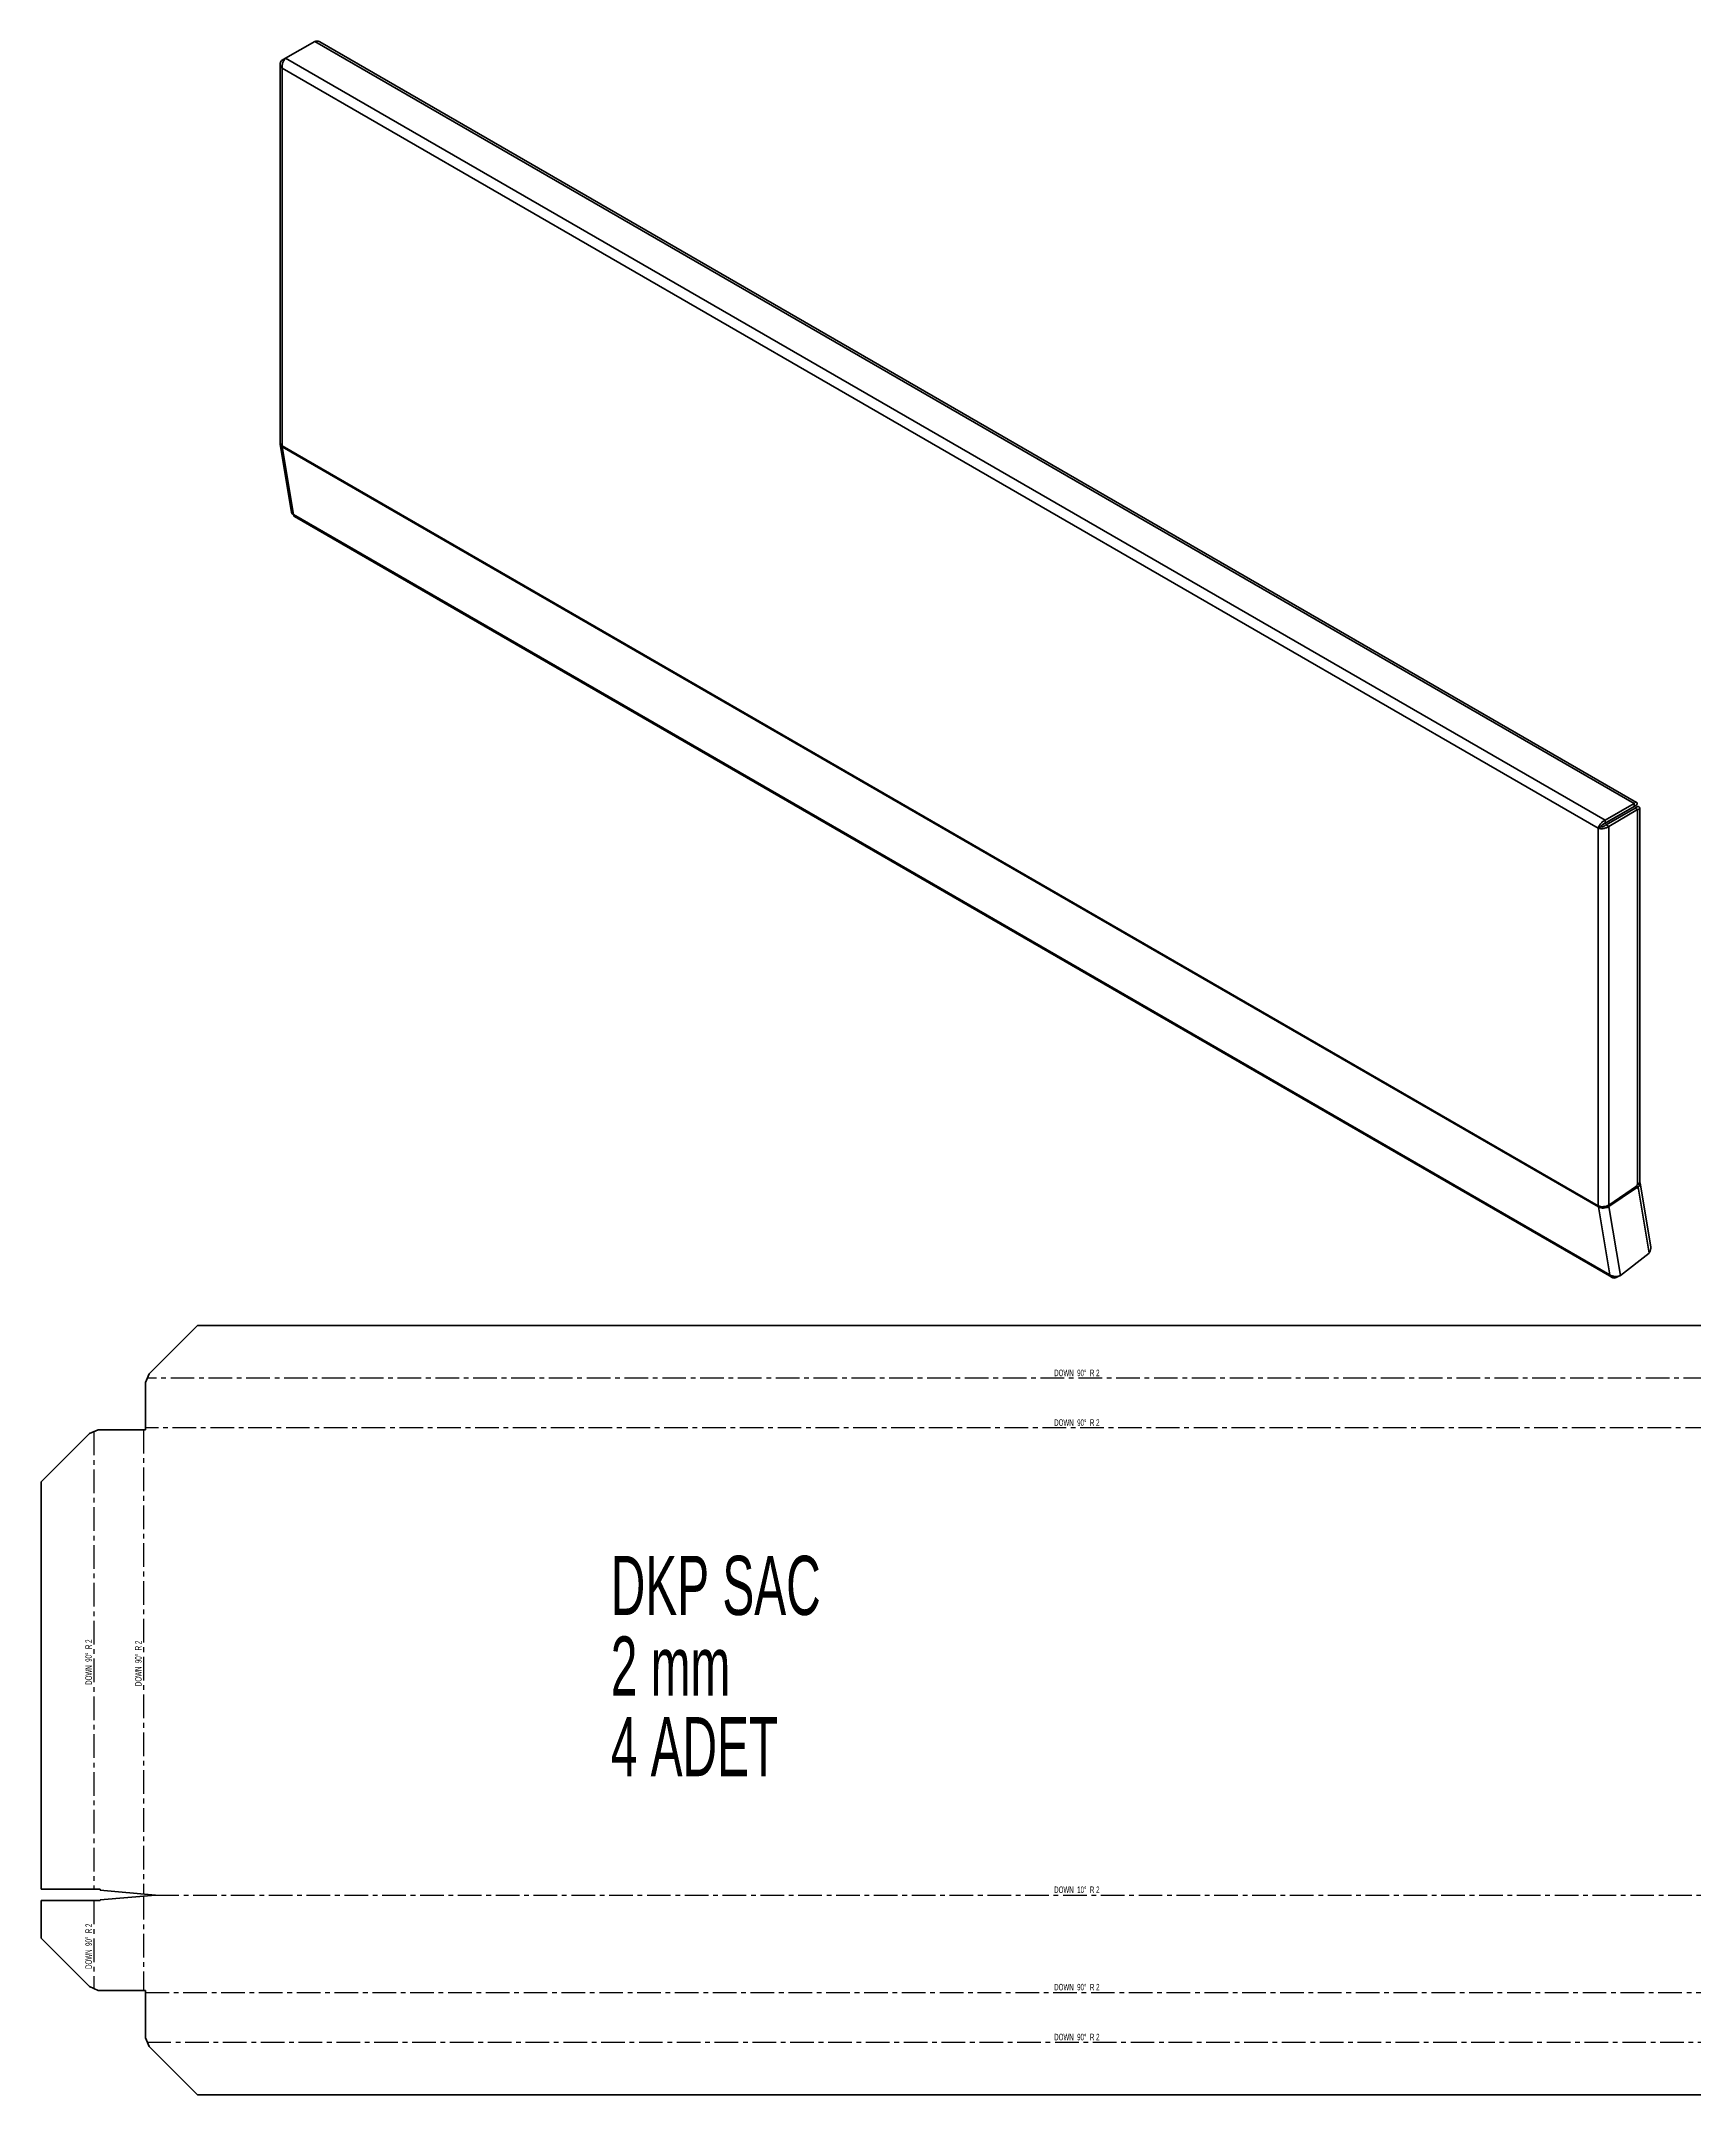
# Model space of a CAD drawing. Header units: millimetres. Extents: x -3180 to -822, y -1119 to 308.
# Drawn here: x -2543 to -1655, y -796 to 308 of the extents above; entities that cross this region are included whole.
import ezdxf

# ---------------------------------------------------------------- set-up
doc = ezdxf.new("R2010")
doc.units = ezdxf.units.MM
doc.linetypes.add('CENTERX2', pattern=[20.32, 12.7, -2.54, 2.54, -2.54])
doc.styles.add('SLDTEXTSTYLE0', font='TXT', dxfattribs={"width": 0.605})
doc.styles.add('SLDTEXTSTYLE1', font='TXT', dxfattribs={"width": 0.5675})

# ---------------------------------------------------------------- blocks, each defined once
blk = doc.blocks.new('SW_NOTE_0')
at = {"color": 0, "linetype": 'Continuous', "lineweight": 0, "char_height": 31.75, "attachment_point": 1, "style": 'SLDTEXTSTYLE0'}
for s, insert in [('DKP SAC', (0, 40.9)), ('2 mm', (0, -2.4)), ('4 ADET', (0, -45.7))]:
    blk.add_mtext(s, dxfattribs=dict(at, insert=insert))

msp = doc.modelspace()

# ---------------------------------------------------------------- linework, layer by layer
at = {"color": 7, "linetype": 'Continuous', "lineweight": 35}
for p, q in [((-2413.9, 297.3), (-2412, 298.4)), ((-2396.4, 307.4), (-2412, 298.4)), ((-1703, -110.8), (-2412, 298.4)), ((-1687.5, -101.9), (-2396.4, 307.4)), ((-1686.2, -101.3), (-2393.7, 307.2)), ((-2415, 295.1), (-2415, 92.1)), ((-2413.1, 296.9), (-2413.9, 297.3)), ((-1706.8, -115.2), (-2413.9, 293)), ((-2413.9, 293), (-2413.9, 90.2)), ((-2415, 91), (-2408.8, 54.4)), ((-2413.9, 90.2), (-1706.8, -318)), ((-2413.8, 89.7), (-1706.7, -318.5)), ((-2413.8, 89.7), (-2407.7, 53.3)), ((-2407.7, 53.3), (-1700.6, -355)), ((-2407.3, 52.2), (-1699.5, -356.4)), ((-1704.6, -113.4), (-1687.5, -103.5)), ((-1704.4, -113.3), (-1687.4, -103.5)), ((-1703, -110.8), (-1687.5, -101.9)), ((-1703, -112.5), (-1687.5, -103.5)), ((-1687, -104.4), (-1702.5, -113.3)), ((-1685.6, -105.2), (-1701.1, -114.2)), ((-1687.5, -103.5), (-1687.5, -101.9)), ((-1686.1, -102.7), (-1687.5, -103.5)), ((-1687.5, -103.5), (-1687.5, -103.5)), ((-1687.3, -103.4), (-1686.1, -102.7)), ((-1685.6, -103.5), (-1687, -104.4)), ((-1687, -104.4), (-1685.6, -105.2)), ((-1685.6, -306.7), (-1685.6, -105.2)), ((-1684.4, -305.1), (-1684.4, -104.4)), ((-1705.4, -114.4), (-1706.8, -115.2)), ((-1706.8, -318), (-1706.8, -115.2)), ((-1704.6, -113.4), (-1704.4, -113.3)), ((-1703, -112.5), (-1703, -110.8)), ((-1702.5, -113.3), (-1701.1, -114.2)), ((-1701.1, -317.6), (-1701.1, -114.2)), ((-1686.3, -307.5), (-1701.1, -317.6)), ((-1701, -318.3), (-1686.2, -308.3)), ((-1686.2, -308.3), (-1686.9, -307.9)), ((-1685.6, -306.7), (-1686.3, -307.1)), ((-1686.3, -307.1), (-1686.3, -307.5)), ((-1686.3, -307.5), (-1685.4, -308)), ((-1686.2, -308.3), (-1686.1, -308.6)), ((-1686.1, -308.6), (-1685.4, -308)), ((-1679.5, -343.4), (-1685.4, -308)), ((-1678.6, -340.3), (-1684.3, -305.7)), ((-1706.2, -318.1), (-1706.7, -318.5)), ((-1700.6, -355), (-1706.7, -318.5)), ((-1701, -318.3), (-1701.8, -317.9)), ((-1694.8, -355.4), (-1701, -318.3)), ((-1694.8, -355.4), (-1679.5, -343.4)), ((-1696.5, -355.8), (-1696.4, -356.2)), ((-1695.7, -355.7), (-1696.4, -356.2)), ((-2485.3, -408.2), (-2459.3, -382.2)), ((-1512.7, -382.2), (-2459.3, -382.2)), ((-2487.3, -412.9), (-2485.3, -408.2)), ((-2487.3, -412.9), (-2487.3, -438.3)), ((-2543.4, -466.3), (-2517.4, -440.3)), ((-2517.4, -440.3), (-2512.7, -438.3)), ((-2487.3, -438.3), (-2512.7, -438.3)), ((-2543.4, -466.3), (-2543.4, -685.1)), ((-2543.4, -685.1), (-2511.7, -685.1)), ((-2543.4, -691.2), (-2543.4, -711.4)), ((-2511.7, -691.2), (-2543.4, -691.2)), ((-2511.7, -685.6), (-2511.7, -685.1)), ((-2482, -688.2), (-2511.7, -685.6)), ((-2511.7, -690.8), (-2482, -688.2)), ((-2511.7, -691.2), (-2511.7, -690.8)), ((-2517.4, -737.4), (-2543.4, -711.4)), ((-2512.7, -739.4), (-2517.4, -737.4)), ((-2512.7, -739.4), (-2487.3, -739.4)), ((-2487.3, -739.4), (-2487.3, -764.8)), ((-2485.3, -769.5), (-2487.3, -764.8)), ((-2459.3, -795.5), (-2485.3, -769.5)), ((-2459.3, -795.5), (-1512.7, -795.5))]:
    msp.add_line(p, q, dxfattribs=at)
at = {"color": 7, "linetype": 'CENTERX2'}
for p, q in [((-1485.7, -410.5), (-2486.3, -410.5)), ((-2515, -439.3), (-2515, -685.1)), ((-2488.3, -438.3), (-2488.3, -687.6)), ((-1484.7, -437.2), (-2487.3, -437.2)), ((-2515, -691.2), (-2515, -738.4)), ((-2488.3, -688.7), (-2488.3, -739.4)), ((-2482, -688.2), (-1490, -688.2)), ((-2487.3, -740.5), (-1484.7, -740.5)), ((-2486.3, -767.2), (-1485.7, -767.2))]:
    msp.add_line(p, q, dxfattribs=at)
at = {"color": 7, "linetype": 'Continuous', "lineweight": 35}
for centre, radius, start, end in [((-2410.6, 90.2), 3.29, 179.7859, 189.2741), ((-1686.4, -304.9), 2.01, 294.3747, 354.3052), ((-1686.7, -306.1), 2.33, 301.3504, 15.9505), ((-1703.5, -318), 3.29, 179.7859, 189.2741)]:
    msp.add_arc(centre, radius, start, end, dxfattribs=at)
for points, knots in [([(-2413.9, 293), (-2413.9, 293.2), (-2413.9, 293.5), (-2413.9, 294), (-2413.9, 294.2), (-2413.9, 294.8), (-2413.8, 295), (-2413.7, 295.5), (-2413.6, 295.8), (-2413.4, 296.3), (-2413.3, 296.5), (-2413.1, 297), (-2412.9, 297.2), (-2412.5, 297.8), (-2412.3, 298.2), (-2412, 298.4)], [0, 0, 0, 0, 0.125, 0.125, 0.25, 0.25, 0.375, 0.375, 0.5, 0.5, 0.625, 0.625, 0.75, 0.75, 1, 1, 1, 1]), ([(-2396.4, 307.4), (-2396, 307.5), (-2395.1, 307.6), (-2394.2, 307.5), (-2393.8, 307.2), (-2393.7, 307.1)], [0, 0, 0, 0, 0.451105, 0.90229, 1, 1, 1, 1]), ([(-2413.9, 297.3), (-2414.1, 297.2), (-2414.2, 297), (-2414.5, 296.7), (-2414.6, 296.5), (-2414.8, 296.1), (-2414.9, 295.9), (-2415, 295.5), (-2415, 295.3), (-2415, 295), (-2415, 294.8), (-2414.9, 294.4), (-2414.8, 294.2), (-2414.5, 293.6), (-2414.2, 293.3), (-2413.9, 293)], [0, 0, 0, 0, 0.125, 0.125, 0.25, 0.25, 0.375, 0.375, 0.5, 0.5, 0.625, 0.625, 0.75, 0.75, 1, 1, 1, 1]), ([(-2413.9, 90.2), (-2414.2, 90.5), (-2414.5, 90.8), (-2414.9, 91.4), (-2415, 91.7), (-2415, 92.1)], [0, 0, 0, 0, 0.5, 0.5, 1, 1, 1, 1]), ([(-2414.9, 91.6), (-2414.9, 91.5), (-2415.1, 91.1), (-2414.8, 90.3), (-2414.1, 89.9), (-2413.8, 89.7)], [0, 0, 0, 0, 0.127855, 0.563928, 1, 1, 1, 1]), ([(-2407.7, 53.3), (-2408, 53.4), (-2408.6, 53.7), (-2408.7, 54.1), (-2408.8, 54.4)], [0, 0, 0, 0, 0.505375, 1, 1, 1, 1]), ([(-2407.3, 52.2), (-2407.3, 52.2), (-2407.5, 52.3), (-2407.7, 52.7), (-2407.7, 53.1), (-2407.7, 53.3)], [0, 0, 0, 0, 0.119836, 0.683411, 1, 1, 1, 1]), ([(-1686.1, -102.7), (-1686, -102.5), (-1686, -102.3), (-1685.9, -102), (-1685.9, -101.9), (-1685.9, -101.6), (-1686, -101.5), (-1686, -101.4), (-1686.1, -101.3), (-1686.2, -101.2), (-1686.3, -101.2), (-1686.5, -101.2), (-1686.6, -101.2), (-1686.8, -101.3), (-1687, -101.4), (-1687.2, -101.6), (-1687.3, -101.7), (-1687.5, -101.9)], [0, 0, 0, 0, 0.125, 0.125, 0.25, 0.25, 0.375, 0.375, 0.5, 0.5, 0.625, 0.625, 0.75, 0.75, 0.875, 0.875, 1, 1, 1, 1]), ([(-1687.2, -103), (-1687.2, -103), (-1687.2, -102.9), (-1687.3, -103.1), (-1687.4, -103.4), (-1687.5, -103.5)], [0, 0, 0, 0, 0.058367, 0.568269, 1, 1, 1, 1]), ([(-1687, -104.4), (-1686.8, -104.4), (-1686.4, -104.4), (-1686.4, -104.4), (-1686.4, -104.4)], [0, 0, 0, 0, 0.548542, 1, 1, 1, 1]), ([(-1685.6, -105.2), (-1685.4, -105.1), (-1685.2, -105.1), (-1684.9, -105), (-1684.8, -104.9), (-1684.6, -104.8), (-1684.5, -104.7), (-1684.4, -104.5), (-1684.4, -104.4), (-1684.4, -104.3), (-1684.4, -104.2), (-1684.5, -104), (-1684.6, -104), (-1684.8, -103.8), (-1684.9, -103.8), (-1685.2, -103.6), (-1685.4, -103.6), (-1685.6, -103.5)], [0, 0, 0, 0, 0.125, 0.125, 0.25, 0.25, 0.375, 0.375, 0.5, 0.5, 0.625, 0.625, 0.75, 0.75, 0.875, 0.875, 1, 1, 1, 1]), ([(-1703, -110.8), (-1703.2, -110.9), (-1703.5, -111), (-1703.9, -111.3), (-1704.1, -111.4), (-1704.5, -111.7), (-1704.7, -111.9), (-1705.1, -112.3), (-1705.3, -112.5), (-1705.6, -112.9), (-1705.8, -113.1), (-1706.1, -113.5), (-1706.2, -113.8), (-1706.5, -114.4), (-1706.7, -114.8), (-1706.8, -115.2)], [0, 0, 0, 0, 0.125, 0.125, 0.25, 0.25, 0.375, 0.375, 0.5, 0.5, 0.625, 0.625, 0.75, 0.75, 1, 1, 1, 1]), ([(-1706.8, -115.2), (-1706.6, -115.3), (-1706.4, -115.3), (-1705.9, -115.4), (-1705.7, -115.4), (-1705.2, -115.5), (-1705, -115.5), (-1704.5, -115.4), (-1704.2, -115.4), (-1703.7, -115.3), (-1703.4, -115.3), (-1702.9, -115.1), (-1702.6, -115), (-1701.9, -114.7), (-1701.5, -114.5), (-1701.1, -114.2)], [0, 0, 0, 0, 0.125, 0.125, 0.25, 0.25, 0.375, 0.375, 0.5, 0.5, 0.625, 0.625, 0.75, 0.75, 1, 1, 1, 1]), ([(-1703, -112.5), (-1703.3, -112.5), (-1703.5, -112.6), (-1703.9, -112.9), (-1704, -112.9), (-1704.3, -113.1), (-1704.4, -113.2), (-1704.6, -113.4), (-1704.7, -113.5), (-1704.9, -113.6), (-1704.9, -113.7), (-1705.1, -113.9), (-1705.2, -114), (-1705.3, -114.2), (-1705.3, -114.3), (-1705.4, -114.4)], [0, 0, 0, 0, 0.25, 0.25, 0.375, 0.375, 0.5, 0.5, 0.625, 0.625, 0.75, 0.75, 0.875, 0.875, 1, 1, 1, 1]), ([(-1705.4, -114.4), (-1705.2, -114.4), (-1704.9, -114.4), (-1704.6, -114.4), (-1704.5, -114.4), (-1704.2, -114.3), (-1704.1, -114.3), (-1703.8, -114.2), (-1703.7, -114.1), (-1703.4, -114), (-1703.3, -113.9), (-1703.1, -113.8), (-1702.9, -113.7), (-1702.7, -113.5), (-1702.6, -113.4), (-1702.5, -113.3)], [0, 0, 0, 0, 0.25, 0.25, 0.375, 0.375, 0.5, 0.5, 0.625, 0.625, 0.75, 0.75, 0.875, 0.875, 1, 1, 1, 1]), ([(-1701.1, -317.6), (-1701.5, -317.8), (-1701.9, -318), (-1702.9, -318.3), (-1703.4, -318.4), (-1704.5, -318.5), (-1705, -318.5), (-1706, -318.3), (-1706.4, -318.2), (-1706.8, -318)], [0, 0, 0, 0, 0.25, 0.25, 0.5, 0.5, 0.75, 0.75, 1, 1, 1, 1]), ([(-1706.7, -318.5), (-1706.3, -318.8), (-1705.9, -318.9), (-1704.9, -319.2), (-1704.4, -319.2), (-1703.4, -319.2), (-1702.8, -319.1), (-1701.9, -318.8), (-1701.4, -318.6), (-1701, -318.3)], [0, 0, 0, 0, 0.25, 0.25, 0.5, 0.5, 0.75, 0.75, 1, 1, 1, 1]), ([(-1678.6, -340.3), (-1678.6, -340.3), (-1678.4, -340.7), (-1678.6, -341.7), (-1679, -342.7), (-1679.4, -343.2), (-1679.5, -343.4)], [0, 0, 0, 0, 0.029805, 0.427899, 0.825993, 1, 1, 1, 1]), ([(-1694.8, -355.4), (-1695, -355.5), (-1695.2, -355.6), (-1695.7, -355.7), (-1695.9, -355.8), (-1696.4, -355.9), (-1696.7, -355.9), (-1697.2, -356), (-1697.5, -356), (-1698, -355.9), (-1698.3, -355.9), (-1698.8, -355.8), (-1699, -355.7), (-1699.8, -355.5), (-1700.2, -355.2), (-1700.6, -355)], [0, 0, 0, 0, 0.125, 0.125, 0.25, 0.25, 0.375, 0.375, 0.5, 0.5, 0.625, 0.625, 0.75, 0.75, 1, 1, 1, 1]), ([(-1700.6, -355), (-1700.5, -355.2), (-1700.5, -355.4), (-1700.3, -355.7), (-1700.1, -355.9), (-1699.9, -356.2), (-1699.7, -356.3), (-1699.4, -356.5), (-1699.2, -356.6), (-1698.8, -356.7), (-1698.6, -356.7), (-1698.2, -356.8), (-1698, -356.8), (-1697.3, -356.6), (-1696.9, -356.5), (-1696.4, -356.2)], [0, 0, 0, 0, 0.125, 0.125, 0.25, 0.25, 0.375, 0.375, 0.5, 0.5, 0.625, 0.625, 0.75, 0.75, 1, 1, 1, 1])]:
    msp.add_open_spline(points, degree=3, knots=knots, dxfattribs=at)
msp.add_open_spline([(-1687.5, -103.5), (-1687.3, -103.3), (-1687.3, -103.2), (-1687.2, -103.1)], degree=3, dxfattribs=at)

# ---------------------------------------------------------------- block references
at = {"color": 7, "linetype": 'Continuous', "lineweight": 0}
msp.add_blockref('SW_NOTE_0', (-2237.3, -546.9), dxfattribs=at)

# ---------------------------------------------------------------- texts
at = {"color": 7, "linetype": 'Continuous', "lineweight": 0, "char_height": 3.5, "attachment_point": 2, "style": 'SLDTEXTSTYLE1'}
for s, insert in [('DOWN  90°  R 2', (-1986.9, -406)), ('DOWN  90°  R 2', (-1986.9, -432.7)), ('DOWN  10°  R 2', (-1986.9, -683.6)), ('DOWN  90°  R 2', (-1986.9, -735.9)), ('DOWN  90°  R 2', (-1986.9, -762.7))]:
    msp.add_mtext(s, dxfattribs=dict(at, insert=insert))
at = {"color": 7, "linetype": 'Continuous', "lineweight": 0, "char_height": 3.5, "attachment_point": 2, "rotation": 90, "style": 'SLDTEXTSTYLE1'}
for insert in [(-2519.6, -563.1), (-2492.9, -563.8), (-2519.6, -715.7)]:
    msp.add_mtext('DOWN  90°  R 2', dxfattribs=dict(at, insert=insert))

doc.saveas('drawing.dxf')
